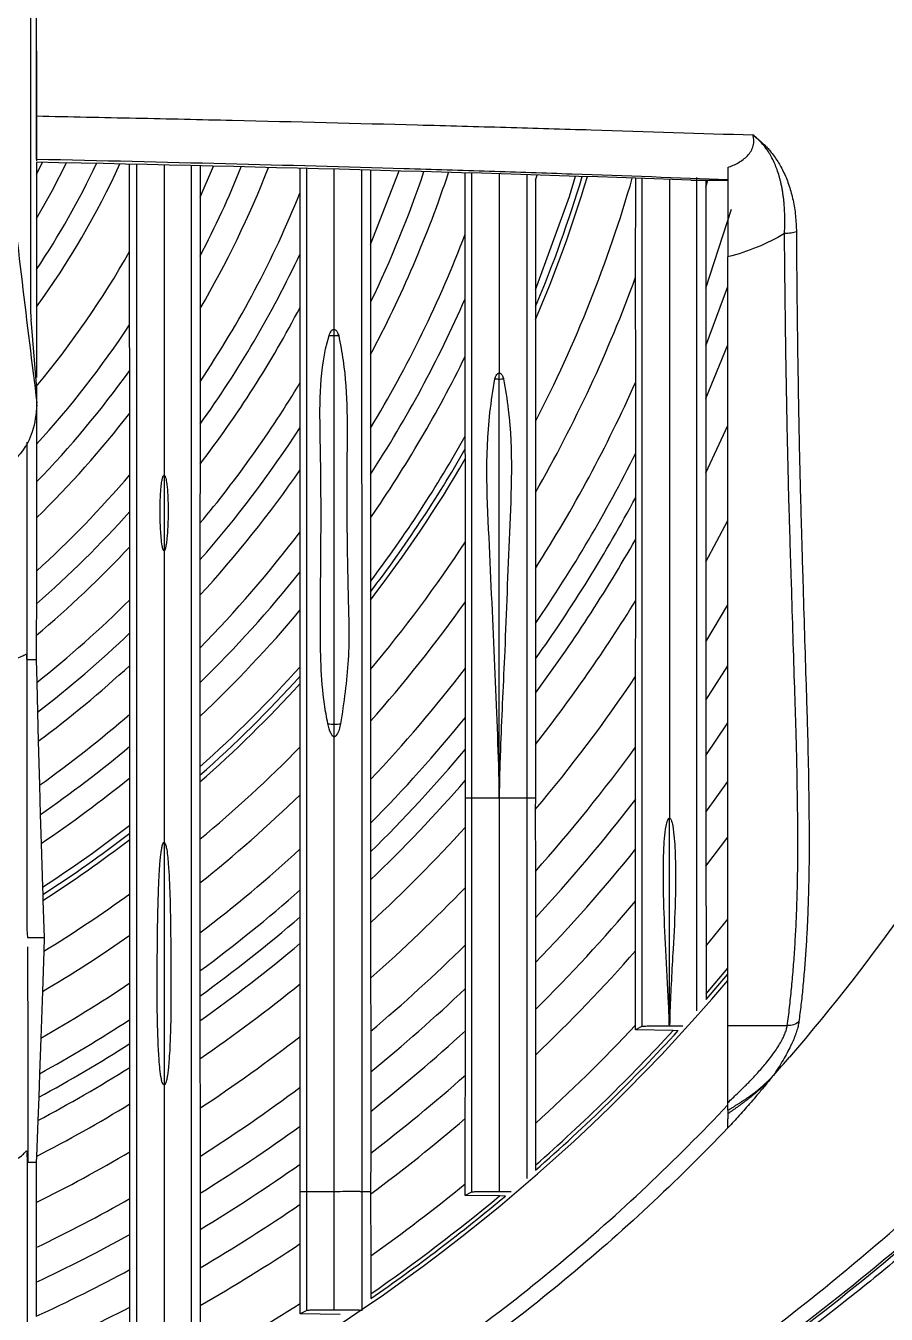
# Model space of a CAD drawing. Extents: x 9.3 to 87.2, y 0.6 to 68.8.
# Drawn here: x 82.111 to 83.728, y 23.827 to 26.251 of the extents above; entities that cross this region are included whole.
import ezdxf

# ---------------------------------------------------------------- set-up
doc = ezdxf.new("R2010")
doc.units = 0
doc.header["$MEASUREMENT"] = 0
doc.layers.add('OBJECT', color=7, linetype='CONTINUOUS')

msp = doc.modelspace()

# ---------------------------------------------------------------- linework, layer by layer
at = {"layer": 'OBJECT'}
for p, q in [((82.1196, 27.6026), (82.1196, 25.7295)), ((82.1309, 26.2035), (82.131, 26.0918)), ((82.131, 26.0918), (82.1311, 25.9966)), ((82.1311, 25.994), (82.1311, 25.9717)), ((82.1311, 25.9717), (82.1425, 25.9936)), ((82.306, 25.8259), (82.3059, 25.9899)), ((82.4387, 25.9869), (82.4387, 25.9284)), ((82.4387, 25.9284), (82.4639, 25.9865)), ((82.6264, 25.9358), (82.6264, 25.9825)), ((82.7591, 25.9787), (82.7591, 25.8389)), ((82.7591, 25.8389), (82.8125, 25.9775)), ((82.1311, 25.9717), (82.1312, 25.8884)), ((82.9368, 25.8586), (82.9368, 25.9737)), ((83.0693, 25.9605), (83.0692, 25.7538)), ((83.0693, 25.9605), (83.0722, 25.9699)), ((83.2573, 25.778), (83.2574, 25.9637)), ((83.3612, 25.9602), (83.4309, 25.9602)), ((83.3894, 25.9602), (83.3894, 25.9472)), ((83.3894, 25.9472), (83.393, 25.9602)), ((82.4387, 25.9284), (82.4387, 25.8174)), ((82.6264, 25.8218), (82.6264, 25.9358)), ((83.3894, 25.9472), (83.3895, 25.7572)), ((83.3895, 25.7572), (83.4373, 25.9058)), ((82.1312, 25.8884), (82.1312, 25.7923)), ((82.9369, 25.7369), (82.9368, 25.8586)), ((82.7591, 25.8389), (82.759, 25.7305)), ((82.3061, 25.6884), (82.306, 25.8259)), ((82.4387, 25.8174), (82.4386, 25.7186)), ((82.6265, 25.721), (82.6264, 25.8218)), ((83.4309, 24.3702), (83.4309, 25.816)), ((82.1312, 25.7923), (82.1313, 25.7218)), ((83.2574, 25.5807), (83.2573, 25.778)), ((83.3894, 25.6484), (83.4309, 25.7602)), ((82.937, 25.6288), (82.9369, 25.7369)), ((83.0692, 25.7538), (83.0692, 25.7223)), ((83.3895, 25.7572), (83.3894, 25.6484)), ((82.1313, 25.7218), (82.1312, 25.589)), ((82.4386, 25.7186), (82.4385, 25.5812)), ((82.6266, 25.5795), (82.6265, 25.721)), ((82.759, 25.7305), (82.7589, 25.632)), ((83.0692, 25.7223), (83.0692, 25.6983)), ((82.1311, 25.5756), (82.1207, 25.698)), ((82.3063, 25.6024), (82.3061, 25.6884)), ((83.0692, 25.6983), (83.069, 25.5062)), ((82.6909, 25.6679), (82.6909, 25.6796)), ((82.6909, 24.9371), (82.6909, 25.6679)), ((83.3893, 25.5497), (83.4309, 25.6507)), ((83.3894, 25.6484), (83.3893, 25.5497)), ((82.7589, 25.632), (82.7588, 25.4938)), ((82.9371, 25.4789), (82.937, 25.6288)), ((82.3064, 25.5222), (82.3063, 25.6024)), ((83.0009, 25.5862), (83.0009, 25.5974)), ((82.4385, 25.5812), (82.4384, 25.5012)), ((82.6267, 25.4951), (82.6266, 25.5795)), ((83.0009, 24.7984), (83.0009, 25.5862)), ((83.2575, 25.4466), (83.2574, 25.5807)), ((82.1318, 25.5375), (82.1319, 25.5416)), ((83.3893, 25.5497), (83.3893, 25.4099)), ((82.1312, 25.5395), (82.1312, 25.4638)), ((82.3064, 25.4063), (82.3064, 25.5222)), ((82.4384, 25.5012), (82.4384, 25.4261)), ((82.6268, 25.4153), (82.6267, 25.4951)), ((82.7588, 25.4938), (82.7588, 25.4068)), ((83.069, 25.5062), (83.0689, 25.373)), ((83.3893, 25.4099), (83.4309, 25.4988)), ((82.9371, 25.4546), (82.9371, 25.4789)), ((82.1312, 25.4638), (82.1311, 25.3927)), ((82.9372, 25.4358), (82.9371, 25.4546)), ((83.2575, 25.3636), (83.2575, 25.4466)), ((82.4384, 25.4261), (82.4383, 25.3149)), ((82.9372, 25.2801), (82.9372, 25.4358)), ((82.3065, 25.3369), (82.3064, 25.4063)), ((82.3709, 25.405), (82.3709, 25.2631)), ((82.6268, 25.299), (82.6268, 25.4153)), ((82.7588, 25.4068), (82.7588, 25.3249)), ((83.3893, 25.4099), (83.3893, 25.2426)), ((82.1311, 25.3927), (82.1311, 25.3248)), ((83.0689, 25.373), (83.0689, 25.2301)), ((83.2575, 25.2852), (83.2575, 25.3636)), ((82.1311, 25.3248), (82.1309, 25.2245)), ((82.3065, 25.2707), (82.3065, 25.3369)), ((82.7588, 25.3249), (82.7588, 25.2057)), ((82.4383, 25.3149), (82.4383, 25.246)), ((82.6268, 25.2238), (82.6268, 25.299)), ((83.3893, 25.2426), (83.4309, 25.3204)), ((82.9372, 25.167), (82.9372, 25.2801)), ((83.2574, 25.1699), (83.2575, 25.2852)), ((82.3065, 25.1711), (82.3065, 25.2707)), ((82.4383, 25.246), (82.4383, 25.1794)), ((83.0689, 25.2301), (83.0689, 25.1262)), ((83.3893, 25.2426), (83.3895, 25.0919)), ((82.1309, 25.2245), (82.1309, 25.1635)), ((82.6268, 25.1518), (82.6268, 25.2238)), ((82.7588, 25.2057), (82.7588, 25.1859)), ((82.4383, 25.1794), (82.4383, 25.0803)), ((82.7588, 25.1859), (82.7588, 25.1704)), ((82.1309, 25.1635), (82.1307, 25.1044)), ((82.3065, 25.1086), (82.3065, 25.1711)), ((82.7588, 25.1704), (82.7589, 25.0399)), ((82.9373, 25.0423), (82.9372, 25.167)), ((83.2573, 25.0268), (83.2574, 25.1699)), ((83.3895, 25.0919), (83.4309, 25.1617)), ((82.6268, 25.0452), (82.6268, 25.1518)), ((82.3065, 25.0477), (82.3065, 25.1086)), ((83.0689, 25.1262), (83.0689, 25.0597)), ((82.1307, 25.1044), (82.1306, 25.0586)), ((82.4383, 25.0803), (82.4383, 25.015)), ((83.3895, 25.0919), (83.3895, 24.9821)), ((82.1126, 25.0667), (82.1126, 24.5512)), ((82.113, 25.0586), (82.1306, 25.0586)), ((82.1306, 25.0586), (82.1316, 25.0155)), ((83.0689, 25.0597), (83.0689, 24.9955)), ((82.3065, 24.9562), (82.3065, 25.0477)), ((82.6268, 25.0273), (82.6268, 25.0452)), ((82.7589, 25.0399), (82.7589, 24.9426)), ((82.9373, 24.9497), (82.9373, 25.0423)), ((83.3895, 24.9821), (83.4309, 25.047)), ((82.1316, 25.0155), (82.133, 24.9598)), ((82.4383, 25.015), (82.4383, 24.9518)), ((82.6268, 25.0134), (82.6268, 25.0273)), ((82.6268, 24.8943), (82.6268, 25.0134)), ((83.2573, 24.8941), (83.2573, 25.0268)), ((83.0689, 24.9955), (83.0688, 24.899)), ((82.133, 24.9598), (82.1344, 24.9051)), ((83.3895, 24.9821), (83.3895, 24.8784)), ((82.3066, 24.8955), (82.3065, 24.9562)), ((82.4383, 24.9518), (82.4383, 24.8569)), ((82.6909, 24.9133), (82.6909, 24.9371)), ((82.7589, 24.9426), (82.759, 24.8331)), ((82.9373, 24.8898), (82.9373, 24.9497)), ((83.3895, 24.8784), (83.4309, 24.9394)), ((82.1344, 24.9051), (82.1367, 24.8223)), ((82.3066, 24.8364), (82.3066, 24.8955)), ((82.6267, 24.8044), (82.6268, 24.8943)), ((82.9374, 24.8317), (82.9373, 24.8898)), ((83.0688, 24.899), (83.0688, 24.7982)), ((83.2573, 24.7958), (83.2573, 24.8941)), ((83.3895, 24.8784), (83.3895, 24.7718)), ((82.4383, 24.8409), (82.4382, 24.8283)), ((82.4383, 24.8569), (82.4383, 24.8409)), ((82.1367, 24.8223), (82.1382, 24.7669)), ((82.3066, 24.7473), (82.3066, 24.8364)), ((82.4382, 24.8283), (82.4382, 24.7206)), ((82.759, 24.8331), (82.7591, 24.7506)), ((82.9374, 24.7982), (82.9374, 24.8317)), ((83.3895, 24.7718), (83.4309, 24.8292)), ((82.6267, 24.7025), (82.6267, 24.8044)), ((82.9489, 24.7982), (82.9374, 24.7982)), ((82.9374, 24.7435), (82.9374, 24.7982)), ((83.0009, 24.7982), (82.9489, 24.7982)), ((83.0009, 24.7984), (83.0009, 24.7983)), ((83.0529, 24.7982), (83.0009, 24.7982)), ((83.0688, 24.7982), (83.0529, 24.7982)), ((83.0688, 24.7982), (83.0687, 24.7763)), ((83.2573, 24.702), (83.2573, 24.7958)), ((82.1382, 24.7669), (82.1398, 24.7127)), ((83.0687, 24.7763), (83.0688, 24.6603)), ((83.3895, 24.7718), (83.3895, 24.6702)), ((82.3067, 24.7322), (82.3066, 24.7473)), ((82.7591, 24.7506), (82.7591, 24.6968)), ((82.9374, 24.6302), (82.9374, 24.7435)), ((83.3209, 24.3692), (83.3209, 24.7604)), ((82.3067, 24.7203), (82.3067, 24.7322)), ((82.3067, 24.6183), (82.3067, 24.7203)), ((82.4382, 24.7206), (82.4382, 24.6384)), ((83.3895, 24.6702), (83.4309, 24.7246)), ((82.1398, 24.7127), (82.1423, 24.6306)), ((82.3709, 24.7149), (82.3709, 24.2584)), ((82.6266, 24.6253), (82.6267, 24.7025)), ((82.7591, 24.6968), (82.7591, 24.6442)), ((83.2573, 24.6044), (83.2573, 24.702)), ((83.3895, 24.6702), (83.3896, 24.52)), ((82.7591, 24.6442), (82.7592, 24.5639)), ((83.0688, 24.6603), (83.0688, 24.5729)), ((82.1423, 24.6306), (82.1428, 24.6166)), ((82.4382, 24.6384), (82.4382, 24.5445)), ((82.6266, 24.5746), (82.6266, 24.6253)), ((82.9373, 24.522), (82.9374, 24.6302)), ((82.1428, 24.6166), (82.1431, 24.6057)), ((82.1431, 24.6057), (82.1454, 24.5359)), ((82.3066, 24.5401), (82.3067, 24.6183)), ((83.2573, 24.5107), (83.2573, 24.6044)), ((82.6266, 24.525), (82.6266, 24.5746)), ((83.0688, 24.5729), (83.0689, 24.4887)), ((82.1126, 24.5512), (82.1142, 24.5359)), ((82.7592, 24.5639), (82.7592, 24.4599)), ((83.3896, 24.52), (83.4309, 24.5704)), ((82.1142, 24.5359), (82.1454, 24.5359)), ((82.1454, 24.5359), (82.1446, 24.5099)), ((82.3066, 24.4503), (82.3066, 24.5401)), ((82.4382, 24.5445), (82.4382, 24.4729)), ((82.6266, 24.4489), (82.6266, 24.525)), ((82.1446, 24.5099), (82.1421, 24.4341)), ((82.9373, 24.4399), (82.9373, 24.522)), ((83.2572, 24.3707), (83.2573, 24.5107)), ((83.3896, 24.52), (83.3897, 24.4299)), ((83.0689, 24.4887), (83.0689, 24.4004)), ((83.3897, 24.4299), (83.4309, 24.4782)), ((82.3066, 24.3816), (82.3066, 24.4503)), ((82.4382, 24.4729), (82.4383, 24.4257)), ((82.7592, 24.4599), (82.7593, 24.3597)), ((83.3897, 24.419), (83.4309, 24.467)), ((82.1421, 24.4341), (82.1392, 24.3468)), ((82.6266, 24.35), (82.6266, 24.4489)), ((82.9372, 24.3605), (82.9373, 24.4399)), ((83.3897, 24.4299), (83.3897, 24.419)), ((82.4383, 24.4257), (82.4383, 24.3793)), ((82.3066, 24.3363), (82.3066, 24.3816)), ((82.4383, 24.3793), (82.4383, 24.308)), ((83.0689, 24.4004), (83.069, 24.3149)), ((82.7593, 24.3597), (82.7593, 24.2833)), ((82.9372, 24.2768), (82.9372, 24.3605)), ((83.2572, 24.3622), (83.2572, 24.3707)), ((83.2691, 24.3683), (83.2572, 24.3622)), ((83.3278, 24.3608), (83.2572, 24.3622)), ((83.3209, 24.3692), (83.3207, 24.3692)), ((83.3212, 24.3692), (83.3209, 24.3692)), ((83.3375, 24.3606), (83.3278, 24.3608)), ((83.4309, 24.3702), (83.5424, 24.3702)), ((83.4309, 24.2257), (83.4309, 24.3702)), ((82.1392, 24.3468), (82.1368, 24.2797)), ((82.3066, 24.2916), (82.3066, 24.3363)), ((82.6266, 24.2543), (82.6266, 24.35)), ((82.4383, 24.308), (82.4384, 24.2148)), ((83.069, 24.3149), (83.0691, 24.1861)), ((82.3065, 24.2228), (82.3066, 24.2916)), ((82.7593, 24.2833), (82.7593, 24.2089)), ((82.1368, 24.2797), (82.1352, 24.2354)), ((82.9371, 24.1955), (82.9372, 24.2768)), ((83.5163, 24.2765), (83.5148, 24.2748)), ((82.1352, 24.2354), (82.1335, 24.1917)), ((82.6266, 24.1812), (82.6266, 24.2543)), ((82.3065, 24.1327), (82.3065, 24.2228)), ((82.4384, 24.2148), (82.4384, 24.1243)), ((82.7593, 24.2089), (82.7593, 24.1303)), ((82.1335, 24.1917), (82.1308, 24.1242)), ((82.9371, 24.0726), (82.9371, 24.1955)), ((83.0691, 24.1861), (83.0691, 24.1078)), ((82.6266, 24.1098), (82.6266, 24.1812)), ((82.1149, 24.1131), (82.1303, 24.1131)), ((82.1308, 24.1242), (82.1303, 24.1131)), ((82.1303, 24.1131), (82.1304, 24.0373)), ((82.3065, 24.0449), (82.3065, 24.1327)), ((82.4384, 24.1243), (82.4384, 24.0548)), ((82.7593, 24.1303), (82.7592, 24.0584)), ((82.6267, 24.0584), (82.6266, 24.1098)), ((83.0691, 24.1078), (83.0691, 24.0982)), ((82.9371, 24.0509), (82.9371, 24.0726)), ((82.3064, 23.9774), (82.3065, 24.0449)), ((82.4384, 24.0548), (82.4385, 23.9868)), ((82.6267, 24.0584), (82.6391, 24.0584)), ((82.6267, 24.0342), (82.6267, 24.0584)), ((82.691, 24.0584), (82.6909, 24.0584)), ((82.743, 24.0584), (82.7592, 24.0584)), ((82.7592, 24.0584), (82.7592, 24.0536)), ((82.7592, 24.0536), (82.7593, 23.9371)), ((82.9489, 24.0569), (82.9371, 24.0509)), ((83.0014, 24.0498), (82.9371, 24.0509)), ((83.0125, 24.0496), (83.0014, 24.0498)), ((82.1304, 24.0373), (82.1304, 23.9526)), ((82.6266, 23.9602), (82.6267, 24.0342)), ((82.3064, 23.9113), (82.3064, 23.9774)), ((82.4385, 23.9868), (82.4385, 23.9145)), ((82.1304, 23.9526), (82.1304, 23.8874)), ((82.6266, 23.8475), (82.6266, 23.9602)), ((82.7593, 23.9371), (82.7594, 23.8657)), ((82.3064, 23.841), (82.3064, 23.9113)), ((82.4385, 23.9145), (82.4386, 23.8437)), ((82.1304, 23.8874), (82.1305, 23.8234)), ((82.6266, 23.8279), (82.6266, 23.8475)), ((82.7594, 23.8657), (82.7594, 23.8569)), ((82.3063, 23.7719), (82.3064, 23.841)), ((82.4386, 23.8437), (82.4386, 23.7355)), ((82.702, 23.8268), (82.6266, 23.8279)), ((82.6906, 23.8352), (82.6909, 23.8352)), ((82.6906, 23.8352), (82.6906, 23.8352))]:
    msp.add_line(p, q, dxfattribs=at)
at = {"layer": 'OBJECT', "flags": 128}
for points in [[(82.1312, 25.8884), (82.1604, 25.9399), (82.1875, 25.9925), (82.1877, 25.9928)], [(83.0692, 25.7538), (83.1327, 25.9295), (83.1445, 25.9676)], [(82.1128, 25.4674), (82.1128, 25.4111), (82.1129, 25.2302), (82.113, 25.0586), (82.113, 25.0586), (82.113, 25.0586)], [(82.1143, 24.5183), (82.1145, 24.3145), (82.1147, 24.2114), (82.1149, 24.1131), (82.1149, 24.1131), (82.1149, 24.1131)], [(82.6391, 23.8343), (82.6391, 23.8343), (82.6266, 23.8279)]]:
    msp.add_lwpolyline(points, dxfattribs=at)
at = {"layer": 'OBJECT'}
for centre, radius, start, end in [((80.8209, 26.6652), 1.5744, 326.3313, 334.6691), ((80.8209, 26.6652), 1.6146, 324.248, 335.3047), ((80.8209, 26.6652), 1.8743, 329.6671, 338.6894), ((80.8209, 26.6652), 1.8264, 332.3449, 338.1451), ((80.8209, 26.6652), 2.1962, 331.9384, 341.6802), ((80.8209, 26.6652), 2.1518, 334.2537, 341.3254), ((80.8209, 26.6652), 2.5293, 332.7276, 343.9058), ((80.8209, 26.6652), 2.438, 337.2486, 343.3628), ((80.8209, 26.6652), 2.4474, 336.7288, 343.4208), ((80.8209, 26.6652), 1.9472, 326.1723, 338.0034), ((80.8209, 26.6652), 2.2645, 328.8498, 339.1333), ((80.8209, 26.6652), 1.7059, 320.1856, 330.5266), ((80.8209, 26.6652), 1.9928, 324.261, 334.961), ((80.8209, 26.6652), 2.5929, 330.1103, 339.9911), ((80.8209, 26.6652), 2.3106, 327.003, 336.3137), ((82.5066, 25.7281), 0.387, 179.7881, 184.4508), ((80.8209, 26.6652), 2.0376, 322.5449, 332.3937), ((80.8209, 26.6652), 1.7777, 317.4815, 326.6677), ((82.6909, 25.7895), 0.1216, 265.4427, 270.0136), ((82.6909, 25.79), 0.1221, 269.9919, 273.8378), ((80.8209, 26.6652), 2.3562, 325.3325, 333.9067), ((80.8209, 26.6652), 1.8264, 315.8368, 324.4156), ((80.8209, 26.6652), 2.107, 320.1425, 328.984), ((83.0009, 25.6987), 0.1125, 265.8095, 270.009), ((83.0009, 25.6987), 0.1125, 269.9909, 274.1904), ((80.8209, 26.6652), 2.667, 327.4473, 336.0061), ((80.8209, 26.6652), 1.8743, 314.3474, 322.4237), ((80.8209, 26.6652), 2.1518, 318.7342, 327.0585), ((80.8209, 26.6652), 2.4261, 323.0155, 330.7261), ((80.8209, 26.6652), 2.438, 322.6438, 330.2287), ((80.8209, 26.6652), 2.7243, 325.6039, 333.4293), ((80.8209, 26.6652), 2.4474, 322.3568, 329.847), ((80.8209, 26.6652), 1.9472, 312.2819, 319.7212), ((80.8209, 26.6652), 2.1962, 317.4289, 325.3119), ((80.8209, 26.6652), 2.7624, 324.4657, 331.8904), ((80.8209, 26.6652), 1.9928, 311.0982, 318.1996), ((80.8209, 26.6652), 2.2645, 315.5817, 322.8929), ((80.8209, 26.6652), 2.5293, 320.0158, 326.796), ((80.8209, 26.6652), 2.8002, 323.3969, 330.4752), ((80.8209, 26.6652), 2.0376, 310.0045, 316.8109), ((80.8209, 26.6652), 2.3106, 314.4251, 321.4054), ((80.8209, 26.6652), 2.107, 308.4693, 314.8359), ((80.8209, 26.6652), 2.5929, 318.3683, 324.7054), ((80.8209, 26.6652), 2.8588, 321.8442, 328.4632), ((80.8209, 26.6652), 2.3562, 313.3483, 320.0368), ((80.8209, 26.6652), 2.1518, 307.5748, 313.663), ((80.8209, 26.6652), 2.1962, 306.7337, 312.5665), ((80.8209, 26.6652), 2.4261, 311.8102, 318.1068), ((80.8209, 26.6652), 2.667, 316.6109, 322.5172), ((80.8209, 26.6652), 2.4474, 311.3639, 317.5518), ((80.8209, 26.6652), 2.438, 311.5588, 317.7938), ((80.8209, 26.6652), 2.9361, 319.9598, 326.0804), ((80.8209, 26.6652), 2.2645, 305.5255, 311.0012), ((82.6908, 25.0191), 0.082, 261.4166, 270.0339), ((82.6909, 25.0192), 0.0821, 269.9707, 278.262), ((80.8209, 26.6652), 2.7243, 315.3516, 320.9727), ((80.8209, 26.6652), 2.3106, 304.7593, 310.0138), ((80.8209, 26.6652), 2.5293, 309.7497, 315.5602), ((80.8209, 26.6652), 2.7624, 314.5581, 320.0088), ((80.8209, 26.6652), 3.0121, 318.2699, 323.9862), ((80.8209, 26.6652), 2.3562, 304.0399, 309.0902), ((80.8209, 26.6652), 2.8002, 313.8029, 319.0975), ((80.8209, 26.6652), 2.5929, 308.5894, 314.142), ((80.8209, 26.6652), 3.071, 317.054, 322.5029), ((80.8209, 26.6652), 2.4261, 303.0034, 307.7644), ((80.8209, 26.6652), 2.8588, 312.6893, 317.762), ((80.8209, 26.6652), 2.438, 302.8331, 307.5468), ((80.8209, 26.6652), 2.4474, 302.7009, 307.378), ((80.8209, 26.6652), 2.667, 307.3312, 312.6161), ((80.8209, 26.6652), 3.129, 315.9255, 321.139), ((80.8209, 26.6652), 2.7243, 306.4176, 311.5153), ((80.8209, 26.6652), 2.9361, 311.3136, 316.1244), ((80.8209, 26.6652), 2.5293, 301.5562, 305.9745), ((80.8209, 26.6652), 3.1911, 314.7878, 319.775), ((80.8209, 26.6652), 2.7624, 305.8372, 310.8191), ((80.8209, 26.6652), 2.5929, 300.6336, 304.9596), ((80.8209, 26.6652), 2.8002, 305.2814, 310.1544), ((80.8209, 26.6652), 3.0121, 310.0561, 314.6395), ((80.8209, 26.6652), 3.2524, 313.7271, 318.5131), ((80.8209, 26.6652), 3.42, 270.3351, 319.7434), ((80.8209, 26.6652), 2.667, 299.6231, 303.854), ((80.8209, 26.6652), 2.8588, 304.4562, 309.1712), ((80.8209, 26.6652), 3.071, 309.1393, 313.5636), ((80.8209, 26.6652), 2.7243, 298.8827, 303.0484), ((80.8209, 26.6652), 3.129, 308.2797, 312.5599), ((80.8209, 26.6652), 3.3466, 312.204, 316.7173), ((80.8209, 26.6652), 3.4051, 311.3185, 317.411), ((80.8209, 26.6652), 3.4123, 311.2121, 317.5179), ((80.8209, 26.6652), 2.7624, 298.4092, 302.5354), ((80.8209, 26.6652), 2.9361, 303.428, 307.9515), ((80.8209, 26.6652), 2.8002, 297.9533, 302.0433), ((80.8209, 26.6652), 3.1911, 307.4051, 311.5437), ((80.8209, 26.6652), 3.0121, 302.4802, 306.8326), ((80.8209, 26.6652), 2.8588, 297.2717, 301.3112), ((80.8209, 26.6652), 3.2524, 306.5828, 310.5928), ((80.8209, 26.6652), 3.071, 301.7845, 306.0147), ((80.8209, 26.6652), 2.9361, 296.4866, 300.3965), ((80.8209, 26.6652), 3.129, 301.1292, 305.2468), ((80.8209, 26.6652), 3.3466, 305.3959, 309.2228), ((80.8209, 26.6652), 3.0121, 295.7693, 299.5513), ((80.8209, 26.6652), 3.4051, 304.701, 309.8193), ((80.8209, 26.6652), 3.4123, 304.6173, 309.9594), ((80.8209, 26.6652), 3.1911, 300.4595, 304.4639), ((80.8209, 26.6652), 3.071, 295.241, 298.9297), ((80.8209, 26.6652), 3.2524, 299.8274, 303.7254), ((80.8209, 26.6652), 3.129, 294.7419, 298.3433), ((80.8209, 26.6652), 3.3466, 298.9073, 302.6536), ((80.8209, 26.6652), 3.1911, 294.2304, 297.7431)]:
    msp.add_arc(centre, radius, start, end, dxfattribs=at)
for centre, major_axis, ratio, start_param, end_param in [((82.8005, 33.2711), (0, 10.0108), 0.105104, 2.383006, 2.452962), ((79.0689, 25.8138), (6, 0), 0.034921, 0.773618, 1.035224), ((82.1308, 25.541), (-0.0001, 0.0366), 0.028557, 4.726994, 5.947067)]:
    msp.add_ellipse(centre, major_axis=major_axis, ratio=ratio, start_param=start_param, end_param=end_param, dxfattribs=at)
for points in [[(82.1309, 26.0809), (82.1309, 26.1847), (82.1309, 26.2895), (82.1309, 26.3954)], [(83.5372, 25.8598), (83.5042, 25.8398), (83.4685, 25.8258), (83.4309, 25.816)], [(83.9715, 24.9202), (83.8503, 24.7014), (83.7075, 24.4974), (83.5464, 24.3109)], [(83.5163, 24.2765), (83.5264, 24.2879), (83.5364, 24.2994), (83.5464, 24.3109)], [(83.4309, 24.211), (83.4309, 24.2088), (83.4309, 24.2068), (83.4309, 24.2047)], [(83.4309, 24.1874), (83.4309, 24.1896), (83.4309, 24.192), (83.4309, 24.1946)]]:
    msp.add_open_spline(points, degree=3, dxfattribs=at)
for points, knots in [([(82.1309, 26.0809), (82.1939, 26.0796), (82.2562, 26.0783), (82.3789, 26.0757), (82.4394, 26.0743), (82.6184, 26.0702), (82.7344, 26.0672), (82.9034, 26.0627), (82.9589, 26.0612), (83.0679, 26.0581), (83.1215, 26.0565), (83.2791, 26.0517), (83.3803, 26.0484), (83.4778, 26.0452)], [0, 0, 0, 0, 0.125, 0.125, 0.25, 0.25, 0.5, 0.5, 0.625, 0.625, 0.75, 0.75, 1, 1, 1, 1]), ([(82.1309, 25.9992), (82.1309, 25.9996), (82.1309, 26.0017), (82.1309, 26.0072), (82.1309, 26.0095), (82.1309, 26.0149), (82.1309, 26.018), (82.1309, 26.025), (82.1309, 26.0288), (82.1309, 26.0374), (82.1309, 26.0422), (82.1309, 26.0572), (82.1309, 26.0686), (82.1309, 26.0809)], [0, 0, 0, 0, 0.25, 0.25, 0.375, 0.375, 0.5, 0.5, 0.625, 0.625, 0.75, 0.75, 1, 1, 1, 1]), ([(83.4309, 25.9841), (83.4375, 25.9865), (83.444, 25.9894), (83.4565, 25.9966), (83.4625, 26.0009), (83.4727, 26.0116), (83.4766, 26.0181), (83.4801, 26.032), (83.4796, 26.0389), (83.4778, 26.0452)], [0, 0, 0, 0, 0.25, 0.25, 0.5, 0.5, 0.75, 0.75, 1, 1, 1, 1]), ([(83.4778, 26.0452), (83.4803, 26.0432), (83.4852, 26.0394), (83.4921, 26.0334), (83.4986, 26.0274), (83.5047, 26.0212), (83.5136, 26.0111), (83.5246, 25.9961), (83.5366, 25.9741), (83.5464, 25.9496), (83.5524, 25.9271), (83.556, 25.908), (83.5579, 25.8933), (83.5591, 25.8783), (83.5594, 25.8681), (83.5595, 25.863)], [0, 0, 0, 0, 0.0534035, 0.1046877, 0.1539175, 0.2011654, 0.2465125, 0.3711705, 0.4935491, 0.6196355, 0.7455236, 0.809753, 0.8733656, 0.9366935, 1, 1, 1, 1]), ([(83.5372, 25.8598), (83.5374, 25.8634), (83.5377, 25.8706), (83.5378, 25.881), (83.5378, 25.891), (83.5375, 25.9004), (83.5369, 25.9095), (83.5363, 25.9181), (83.5354, 25.9263), (83.5344, 25.9341), (83.5332, 25.9415), (83.5319, 25.9485), (83.5305, 25.9552), (83.5289, 25.9615), (83.5266, 25.9699), (83.5235, 25.9798), (83.5189, 25.9913), (83.5139, 26.0019), (83.5079, 26.0123), (83.5014, 26.0217), (83.4942, 26.0304), (83.4864, 26.0382), (83.4807, 26.0428), (83.4778, 26.0452)], [0, 0, 0, 0, 0.046804, 0.091943, 0.135473, 0.177451, 0.217931, 0.256968, 0.294618, 0.330933, 0.365968, 0.399776, 0.43241, 0.463922, 0.494366, 0.560078, 0.618916, 0.684165, 0.744862, 0.811311, 0.872335, 0.934064, 1, 1, 1, 1]), ([(83.4309, 25.9606), (83.3367, 25.9644), (83.239, 25.968), (83.0869, 25.9732), (83.0352, 25.975), (82.9301, 25.9783), (82.8765, 25.98), (82.6046, 25.9881), (82.3743, 25.9939), (82.1309, 25.9992)], [0, 0, 0, 0, 0.25, 0.25, 0.375, 0.375, 0.5, 0.5, 1, 1, 1, 1]), ([(82.3191, 25.9896), (82.3191, 25.9142), (82.3191, 25.7462), (82.3191, 25.5065), (82.3191, 25.2665), (82.3191, 25.0481), (82.3191, 24.8519), (82.3191, 24.6603), (82.3191, 24.4638), (82.3191, 24.2576), (82.3191, 24.0488), (82.3191, 23.8373), (82.3191, 23.7012), (82.3191, 23.632)], [0, 0, 0, 0, 0.07671, 0.17069, 0.2599, 0.344156, 0.423483, 0.498142, 0.588778, 0.681635, 0.782036, 0.889234, 1, 1, 1, 1]), ([(82.3709, 25.9884), (82.3709, 25.9642), (82.3709, 25.8475), (82.3709, 25.6506), (82.3709, 25.4857), (82.3709, 25.405)], [0, 0, 0, 0, 0.118166, 0.568534, 1, 1, 1, 1]), ([(82.4226, 23.6485), (82.4226, 23.7165), (82.4226, 23.8552), (82.4226, 24.0735), (82.4226, 24.2944), (82.4226, 24.514), (82.4226, 24.7422), (82.4226, 24.9716), (82.4226, 25.2129), (82.4226, 25.4597), (82.4226, 25.7157), (82.4226, 25.8993), (82.4226, 25.9872)], [0, 0, 0, 0, 0.109728, 0.223969, 0.330106, 0.428501, 0.526094, 0.629905, 0.717645, 0.810869, 0.909484, 1, 1, 1, 1]), ([(82.6391, 24.0584), (82.6391, 24.1479), (82.6391, 24.3237), (82.6391, 24.6046), (82.639, 24.8839), (82.639, 25.1572), (82.639, 25.428), (82.639, 25.6986), (82.639, 25.8885), (82.639, 25.9821)], [0, 0, 0, 0, 0.168819, 0.331849, 0.48357, 0.620747, 0.749617, 0.876634, 1, 1, 1, 1]), ([(82.6909, 25.6796), (82.6909, 25.7633), (82.6909, 25.8615), (82.6909, 25.9654), (82.6909, 25.9807)], [0, 0, 0, 0, 0.853276, 1, 1, 1, 1]), ([(82.743, 24.0584), (82.743, 24.1479), (82.743, 24.3237), (82.743, 24.6046), (82.743, 24.8839), (82.743, 25.1572), (82.7429, 25.428), (82.7429, 25.6976), (82.7429, 25.8866), (82.7429, 25.9792)], [0, 0, 0, 0, 0.169039, 0.332282, 0.484199, 0.621556, 0.750593, 0.877775, 1, 1, 1, 1]), ([(83.4309, 25.9841), (83.4309, 25.9749), (83.4309, 25.9646), (83.4309, 25.947), (83.4309, 25.9408), (83.4309, 25.9278), (83.4309, 25.9211), (83.4309, 25.8999), (83.4309, 25.8847), (83.4309, 25.8516), (83.4309, 25.8342), (83.4309, 25.816)], [0, 0, 0, 0, 0.25, 0.25, 0.375, 0.375, 0.5, 0.5, 0.75, 0.75, 1, 1, 1, 1]), ([(82.9489, 25.9734), (82.9489, 25.9035), (82.9489, 25.7409), (82.9489, 25.5018), (82.9489, 25.2516), (82.9489, 25.0153), (82.9489, 24.8702), (82.9489, 24.7982)], [0, 0, 0, 0, 0.160838, 0.374199, 0.588305, 0.795703, 1, 1, 1, 1]), ([(83.0009, 25.9719), (83.0009, 25.9182), (83.0009, 25.7895), (83.0009, 25.6682), (83.0009, 25.5974)], [0, 0, 0, 0, 0.417268, 1, 1, 1, 1]), ([(83.0529, 25.9704), (83.0529, 25.9015), (83.0529, 25.7399), (83.0529, 25.5018), (83.0529, 25.2516), (83.0529, 25.0153), (83.0529, 24.8702), (83.0529, 24.7982)], [0, 0, 0, 0, 0.158929, 0.372775, 0.587368, 0.795239, 1, 1, 1, 1]), ([(83.2691, 25.9633), (83.2691, 25.8998), (83.2691, 25.7448), (83.2691, 25.5182), (83.2691, 25.2816), (83.2691, 25.0581), (83.2691, 24.8556), (83.2691, 24.6739), (83.2691, 24.513), (83.2691, 24.4155), (83.2691, 24.3683)], [0, 0, 0, 0, 0.103087, 0.252059, 0.393075, 0.524282, 0.66416, 0.786844, 0.896704, 1, 1, 1, 1]), ([(83.3209, 25.9615), (83.3209, 25.8761), (83.3209, 25.6934), (83.3209, 25.4347), (83.3209, 25.1811), (83.3209, 24.9556), (83.3209, 24.8229), (83.3209, 24.7604)], [0, 0, 0, 0, 0.193315, 0.413294, 0.628632, 0.825208, 1, 1, 1, 1]), ([(83.3726, 24.398), (83.3726, 24.4364), (83.3726, 24.526), (83.3726, 24.6804), (83.3726, 24.8665), (83.3726, 25.0882), (83.3726, 25.3279), (83.3726, 25.5746), (83.3726, 25.7815), (83.3726, 25.9172), (83.3726, 25.9655)], [0, 0, 0, 0, 0.08542, 0.199879, 0.328145, 0.474634, 0.637671, 0.77557, 0.920172, 1, 1, 1, 1]), ([(83.5595, 25.863), (83.5567, 25.862), (83.5533, 25.8612), (83.5455, 25.8601), (83.5413, 25.8598), (83.5372, 25.8598)], [0, 0, 0, 0, 0.5, 0.5, 1, 1, 1, 1]), ([(83.5424, 24.3702), (83.5432, 24.3758), (83.5446, 24.3869), (83.5467, 24.4041), (83.5486, 24.4215), (83.5504, 24.4392), (83.5521, 24.4572), (83.5536, 24.4756), (83.5551, 24.4942), (83.5564, 24.5131), (83.5575, 24.5323), (83.5586, 24.5518), (83.5595, 24.5715), (83.5603, 24.5915), (83.5609, 24.6118), (83.5615, 24.6324), (83.5623, 24.674), (83.5624, 24.7438), (83.5613, 24.8227), (83.56, 24.8856), (83.5587, 24.9379), (83.5562, 25.0088), (83.5533, 25.1008), (83.5508, 25.1839), (83.5487, 25.2519), (83.5472, 25.3012), (83.5456, 25.3536), (83.5443, 25.4064), (83.543, 25.4622), (83.5419, 25.5159), (83.5409, 25.5706), (83.5399, 25.6264), (83.5391, 25.6833), (83.5384, 25.7411), (83.5377, 25.8), (83.5374, 25.8398), (83.5372, 25.8598)], [0, 0, 0, 0, 0.016785, 0.03354, 0.050266, 0.066963, 0.083631, 0.100271, 0.116883, 0.133466, 0.150022, 0.16655, 0.183051, 0.199525, 0.215973, 0.232393, 0.248788, 0.3144, 0.391844, 0.419474, 0.445633, 0.499183, 0.561506, 0.623727, 0.654865, 0.686003, 0.712726, 0.748473, 0.778937, 0.809679, 0.8407, 0.872001, 0.903582, 0.935441, 0.967581, 1, 1, 1, 1]), ([(83.5595, 25.863), (83.5595, 25.8527), (83.5597, 25.8324), (83.5599, 25.8021), (83.5602, 25.7722), (83.5605, 25.7426), (83.5608, 25.7134), (83.5612, 25.6845), (83.5615, 25.6559), (83.5619, 25.6277), (83.5624, 25.5998), (83.5628, 25.5723), (83.5633, 25.5451), (83.5637, 25.5183), (83.5642, 25.4918), (83.5648, 25.4657), (83.5653, 25.4398), (83.5661, 25.4048), (83.5672, 25.361), (83.5687, 25.3061), (83.5702, 25.2547), (83.5723, 25.187), (83.5746, 25.1065), (83.5771, 25.0262), (83.5792, 24.9636), (83.581, 24.9018), (83.5825, 24.8268), (83.5834, 24.7548), (83.5835, 24.6996), (83.5831, 24.6594), (83.5823, 24.6205), (83.581, 24.5825), (83.5793, 24.5456), (83.5772, 24.5097), (83.5746, 24.4749), (83.5716, 24.4413), (83.5682, 24.4087), (83.5655, 24.3879), (83.5642, 24.3775)], [0, 0, 0, 0, 0.016581, 0.033042, 0.049381, 0.065601, 0.081702, 0.097684, 0.113549, 0.129297, 0.144927, 0.160442, 0.175841, 0.191124, 0.206293, 0.221347, 0.236287, 0.251113, 0.282571, 0.313483, 0.349046, 0.375704, 0.437887, 0.500148, 0.531365, 0.562666, 0.625533, 0.688314, 0.720165, 0.750775, 0.781856, 0.812934, 0.844021, 0.875127, 0.906266, 0.937449, 0.968689, 1, 1, 1, 1]), ([(82.6786, 24.9381), (82.6764, 24.9502), (82.6655, 25.0108), (82.6637, 25.1592), (82.6673, 25.3278), (82.6641, 25.4812), (82.6632, 25.5739), (82.6716, 25.6368), (82.6809, 25.6674), (82.6812, 25.6683)], [0, 0, 0, 0, 0.052127, 0.260581, 0.628663, 0.75159, 0.874449, 0.996169, 1, 1, 1, 1]), ([(82.6812, 25.6683), (82.6823, 25.6715), (82.6837, 25.6753), (82.687, 25.6786), (82.6885, 25.6794), (82.6899, 25.6797), (82.6906, 25.6796), (82.6909, 25.6796)], [0, 0, 0, 0, 0.648461, 0.759868, 0.872208, 0.946552, 1, 1, 1, 1]), ([(82.6909, 25.6796), (82.6914, 25.6794), (82.6928, 25.6789), (82.6954, 25.6765), (82.6975, 25.6727), (82.6986, 25.6695), (82.6991, 25.6682)], [0, 0, 0, 0, 0.11024, 0.273224, 0.706612, 1, 1, 1, 1]), ([(82.6991, 25.6682), (82.7021, 25.6524), (82.717, 25.574), (82.7132, 25.4071), (82.7151, 25.221), (82.7207, 25.0582), (82.7087, 24.978), (82.7027, 24.938)], [0, 0, 0, 0, 0.063157, 0.314176, 0.655993, 0.828429, 1, 1, 1, 1]), ([(82.9927, 25.5865), (82.9931, 25.5879), (82.9941, 25.5906), (82.9957, 25.5938), (82.9976, 25.596), (82.999, 25.597), (83.0002, 25.5974), (83.0007, 25.5974), (83.0009, 25.5974)], [0, 0, 0, 0, 0.310393, 0.628912, 0.761248, 0.894715, 0.97034, 1, 1, 1, 1]), ([(83.0009, 25.5974), (83.0013, 25.5974), (83.0022, 25.5973), (83.0037, 25.5965), (83.0063, 25.5938), (83.0079, 25.5902), (83.0089, 25.5872), (83.0091, 25.5865)], [0, 0, 0, 0, 0.0737799, 0.1689513, 0.3352574, 0.8334985, 1, 1, 1, 1]), ([(83.0009, 24.7984), (83.0009, 24.7984), (83.0009, 24.7985), (83.0009, 24.7988), (83.0009, 24.7993), (83.0009, 24.8008), (83.0003, 24.8758), (82.9928, 25.0294), (82.9833, 25.2705), (82.9726, 25.461), (82.9893, 25.5655), (82.9927, 25.5865)], [0, 0, 0, 0, 0.000149, 0.000446, 0.00104, 0.002229, 0.006986, 0.312547, 0.618174, 0.923157, 1, 1, 1, 1]), ([(83.0091, 25.5865), (83.0123, 25.5672), (83.0283, 25.4713), (83.0193, 25.2963), (83.0123, 25.0863), (83.0047, 24.9382), (83.0019, 24.8553), (83.0012, 24.8251), (83.001, 24.811), (83.0009, 24.8039), (83.0009, 24.8006), (83.0009, 24.7992), (83.0009, 24.7988), (83.0009, 24.7985), (83.0009, 24.7984), (83.0009, 24.7983)], [0, 0, 0, 0, 0.070565, 0.350846, 0.630744, 0.861215, 0.935041, 0.968568, 0.985332, 0.993714, 0.997905, 0.998952, 0.999476, 0.999738, 1, 1, 1, 1]), ([(82.1318, 25.5375), (82.1301, 25.5204), (82.1268, 25.4888), (82.1063, 25.4499), (82.0792, 25.4234), (82.0521, 25.4114), (82.035, 25.4104), (82.0295, 25.4101)], [0, 0, 0, 0, 0.284536, 0.523872, 0.715593, 0.908515, 1, 1, 1, 1]), ([(82.3709, 25.2631), (82.3708, 25.2631), (82.3706, 25.2631), (82.3703, 25.2633), (82.3698, 25.2638), (82.3684, 25.2669), (82.3659, 25.2801), (82.364, 25.304), (82.3632, 25.333), (82.3635, 25.3568), (82.3643, 25.3728), (82.3652, 25.3835), (82.366, 25.3908), (82.3669, 25.3956), (82.3676, 25.3989), (82.3682, 25.401), (82.3687, 25.4025), (82.3692, 25.4036), (82.3697, 25.4043), (82.3702, 25.4047), (82.3705, 25.405), (82.3708, 25.405), (82.3709, 25.405)], [0, 0, 0, 0, 0.001328, 0.003073, 0.006295, 0.017478, 0.071213, 0.284801, 0.51844, 0.675322, 0.780747, 0.851666, 0.899436, 0.931673, 0.953487, 0.968304, 0.978429, 0.98541, 0.992312, 0.995259, 0.998238, 1, 1, 1, 1]), ([(82.3709, 25.405), (82.371, 25.405), (82.3712, 25.405), (82.3716, 25.4047), (82.3724, 25.404), (82.3742, 25.3999), (82.3772, 25.3826), (82.3785, 25.356), (82.3785, 25.3261), (82.3776, 25.3052), (82.3767, 25.2912), (82.3758, 25.2818), (82.3749, 25.2755), (82.3742, 25.2713), (82.3736, 25.2684), (82.3731, 25.2665), (82.3726, 25.2653), (82.3723, 25.2644), (82.3719, 25.2638), (82.3716, 25.2634), (82.3713, 25.2632), (82.3711, 25.2631), (82.3709, 25.2631), (82.3709, 25.2631)], [0, 0, 0, 0, 0.00179, 0.004142, 0.008453, 0.02314, 0.09304, 0.370848, 0.576813, 0.71516, 0.808073, 0.870488, 0.912446, 0.940688, 0.959738, 0.972628, 0.981392, 0.987396, 0.991559, 0.995982, 0.997755, 0.999226, 1, 1, 1, 1]), ([(82.3709, 25.2631), (82.3709, 25.152), (82.3709, 24.9608), (82.3709, 24.7876), (82.3709, 24.7149)], [0, 0, 0, 0, 0.580628, 1, 1, 1, 1]), ([(82.0897, 25.0609), (82.0902, 25.061), (82.0959, 25.0618), (82.1036, 25.0646), (82.1099, 25.068), (82.1119, 25.0694), (82.1125, 25.0685), (82.1125, 25.0673), (82.1126, 25.0667)], [0, 0, 0, 0, 0.032063, 0.383043, 0.7203, 0.875061, 0.937507, 1, 1, 1, 1]), ([(82.113, 25.0586), (82.113, 25.0587), (82.1129, 25.0593), (82.1128, 25.0624), (82.1126, 25.0652), (82.1126, 25.0667)], [0, 0, 0, 0, 0.115734, 0.510756, 1, 1, 1, 1]), ([(82.6909, 24.9133), (82.6906, 24.9133), (82.6899, 24.9133), (82.6887, 24.9138), (82.6866, 24.9157), (82.6822, 24.9237), (82.6802, 24.9317), (82.6786, 24.9381)], [0, 0, 0, 0, 0.027016, 0.059814, 0.116711, 0.300961, 1, 1, 1, 1]), ([(82.7027, 24.938), (82.7011, 24.9306), (82.6994, 24.9226), (82.6941, 24.9152), (82.6929, 24.914), (82.6917, 24.9134), (82.6911, 24.9133), (82.6909, 24.9133)], [0, 0, 0, 0, 0.808259, 0.877491, 0.947193, 0.979057, 1, 1, 1, 1]), ([(82.6909, 24.0586), (82.6909, 24.1351), (82.6909, 24.2863), (82.6909, 24.5114), (82.6909, 24.7193), (82.6909, 24.8499), (82.6909, 24.9133)], [0, 0, 0, 0, 0.2943602, 0.581245, 0.7968207, 1, 1, 1, 1]), ([(84.6591, 24.9342), (84.5472, 24.7699), (84.4257, 24.613), (84.2291, 24.3888), (84.1614, 24.3161), (84.0217, 24.1751), (83.9498, 24.1067), (83.8387, 24.0074), (83.8011, 23.9749), (83.7251, 23.911), (83.6867, 23.8798), (83.5702, 23.7878), (83.4908, 23.7289), (83.2476, 23.5597), (83.0787, 23.4567), (82.903, 23.3638)], [0, 0, 0, 0, 0.25, 0.25, 0.375, 0.375, 0.5, 0.5, 0.5625, 0.5625, 0.625, 0.625, 0.75, 0.75, 1, 1, 1, 1]), ([(84.6256, 24.9324), (84.517, 24.7698), (84.3988, 24.6148), (84.2076, 24.3935), (84.1414, 24.3216), (84.0047, 24.182), (83.9343, 24.1143), (83.7891, 23.9834), (83.7146, 23.9202), (83.5618, 23.7985), (83.4834, 23.74), (83.2437, 23.5723), (83.0774, 23.4706), (82.9046, 23.3791)], [0, 0, 0, 0, 0.25, 0.25, 0.375, 0.375, 0.5, 0.5, 0.625, 0.625, 0.75, 0.75, 1, 1, 1, 1]), ([(82.9051, 23.3753), (82.9917, 23.4212), (83.0768, 23.4696), (83.2438, 23.5717), (83.3257, 23.6253), (83.4864, 23.7377), (83.5649, 23.7962), (83.7181, 23.918), (83.7929, 23.9813), (83.9385, 24.1125), (84.0091, 24.1802), (84.1462, 24.3199), (84.2126, 24.3919), (84.4052, 24.6141), (84.5244, 24.77), (84.6336, 24.9329)], [0, 0, 0, 0, 0.125, 0.125, 0.25, 0.25, 0.375, 0.375, 0.5, 0.5, 0.625, 0.625, 0.75, 0.75, 1, 1, 1, 1]), ([(82.9116, 23.4111), (82.9943, 23.4557), (83.0755, 23.5027), (83.2349, 23.6017), (83.3132, 23.6538), (83.5423, 23.8168), (83.6879, 23.9345), (83.8609, 24.0931), (83.895, 24.1254), (83.9621, 24.1908), (83.9951, 24.224), (84.0924, 24.325), (84.1551, 24.3942), (84.2761, 24.5364), (84.3345, 24.6093), (84.4467, 24.759), (84.5007, 24.8358), (84.5523, 24.9142)], [0, 0, 0, 0, 0.125, 0.125, 0.25, 0.25, 0.5, 0.5, 0.5625, 0.5625, 0.625, 0.625, 0.75, 0.75, 0.875, 0.875, 1, 1, 1, 1]), ([(82.9489, 24.7982), (82.9489, 24.7243), (82.9489, 24.5765), (82.9489, 24.3255), (82.9489, 24.1588), (82.9489, 24.0569)], [0, 0, 0, 0, 0.2800818, 0.5600234, 1, 1, 1, 1]), ([(83.0009, 24.7983), (83.0009, 24.7983), (83.0009, 24.7983), (83.0009, 24.7982), (83.0009, 24.7982)], [0, 0, 0, 0, 0.559654, 1, 1, 1, 1]), ([(83.0009, 24.7982), (83.0009, 24.7244), (83.0009, 24.5768), (83.0009, 24.3261), (83.0009, 24.1596), (83.0009, 24.0578)], [0, 0, 0, 0, 0.280082, 0.560024, 1, 1, 1, 1]), ([(83.0529, 24.7982), (83.0529, 24.7243), (83.0529, 24.5766), (83.0529, 24.3346), (83.0529, 24.1763), (83.0529, 24.0828)], [0, 0, 0, 0, 0.290746, 0.581346, 1, 1, 1, 1]), ([(83.3207, 24.3692), (83.3204, 24.3802), (83.32, 24.3947), (83.3179, 24.4421), (83.3125, 24.5388), (83.3072, 24.6513), (83.3121, 24.7337), (83.3163, 24.754), (83.3187, 24.759), (83.3198, 24.7601), (83.3204, 24.7604), (83.3207, 24.7604), (83.3209, 24.7604)], [0, 0, 0, 0, 0.088245, 0.115012, 0.375165, 0.842349, 0.959283, 0.988641, 0.996042, 0.998075, 0.999145, 1, 1, 1, 1]), ([(83.3209, 24.7604), (83.321, 24.7604), (83.3213, 24.7604), (83.3219, 24.7601), (83.3229, 24.7592), (83.3254, 24.7545), (83.3295, 24.7343), (83.3347, 24.6524), (83.3293, 24.5343), (83.3225, 24.4261), (83.3214, 24.3786), (83.3212, 24.3692)], [0, 0, 0, 0, 0.000748, 0.001733, 0.003538, 0.009696, 0.039029, 0.155585, 0.621186, 0.925007, 1, 1, 1, 1]), ([(82.3709, 24.2584), (82.3708, 24.2584), (82.3705, 24.2585), (82.3701, 24.2587), (82.3692, 24.2595), (82.3673, 24.2633), (82.3637, 24.279), (82.3581, 24.3426), (82.3577, 24.4456), (82.3584, 24.5534), (82.3602, 24.6214), (82.3615, 24.6523), (82.3629, 24.6731), (82.3641, 24.687), (82.3652, 24.6963), (82.3662, 24.7026), (82.3671, 24.7068), (82.3678, 24.7096), (82.3684, 24.7115), (82.3689, 24.7128), (82.3693, 24.7136), (82.3697, 24.7142), (82.3701, 24.7146), (82.3705, 24.7149), (82.3707, 24.7149), (82.3708, 24.7149), (82.3709, 24.7149)], [0, 0, 0, 0, 0.000501, 0.001151, 0.00236, 0.007574, 0.028162, 0.110155, 0.437763, 0.717794, 0.81063, 0.872803, 0.914462, 0.942394, 0.961138, 0.973731, 0.982205, 0.98792, 0.991787, 0.994417, 0.99622, 0.997472, 0.998806, 0.999342, 0.999786, 1, 1, 1, 1]), ([(82.3709, 24.7149), (82.371, 24.7149), (82.3712, 24.7149), (82.3716, 24.7147), (82.3723, 24.714), (82.3739, 24.7108), (82.3768, 24.6977), (82.3816, 24.6447), (82.3831, 24.5607), (82.3841, 24.4545), (82.3836, 24.3779), (82.3817, 24.3271), (82.3802, 24.3043), (82.3788, 24.289), (82.3775, 24.2788), (82.3764, 24.2719), (82.3754, 24.2673), (82.3746, 24.2643), (82.3739, 24.2622), (82.3733, 24.2608), (82.3727, 24.2599), (82.3722, 24.2592), (82.3718, 24.2587), (82.3714, 24.2585), (82.3711, 24.2584), (82.3709, 24.2584), (82.3709, 24.2584)], [0, 0, 0, 0, 0.000459, 0.001037, 0.002137, 0.006183, 0.022225, 0.08612, 0.341385, 0.558432, 0.778026, 0.850866, 0.899686, 0.932427, 0.954405, 0.969173, 0.979112, 0.985817, 0.990355, 0.993443, 0.995561, 0.997451, 0.99862, 0.999247, 0.999765, 1, 1, 1, 1]), ([(83.3207, 24.3692), (83.3178, 24.3692), (83.3092, 24.3691), (83.2952, 24.3691), (83.2813, 24.3689), (83.2715, 24.3686), (83.2699, 24.3684), (83.2691, 24.3683)], [0, 0, 0, 0, 0.106316, 0.32548, 0.548501, 0.774159, 1, 1, 1, 1]), ([(83.3462, 24.369), (83.3434, 24.3691), (83.3358, 24.3691), (83.3268, 24.3692), (83.3212, 24.3692)], [0, 0, 0, 0, 0.371892, 1, 1, 1, 1]), ([(83.4309, 24.2257), (83.4338, 24.2284), (83.4396, 24.2338), (83.4479, 24.2417), (83.4557, 24.2493), (83.463, 24.2565), (83.4741, 24.2677), (83.4882, 24.2827), (83.5025, 24.2994), (83.5133, 24.3132), (83.5213, 24.3245), (83.5281, 24.3351), (83.5336, 24.345), (83.5378, 24.3542), (83.5409, 24.3627), (83.5419, 24.3677), (83.5424, 24.3702)], [0, 0, 0, 0, 0.05589, 0.109189, 0.159906, 0.208053, 0.253641, 0.384728, 0.504777, 0.583141, 0.658376, 0.730797, 0.800758, 0.868654, 0.934913, 1, 1, 1, 1]), ([(83.5642, 24.3775), (83.564, 24.3761), (83.5636, 24.3733), (83.5626, 24.3688), (83.5614, 24.3641), (83.5599, 24.3592), (83.5582, 24.3541), (83.5562, 24.3487), (83.5539, 24.3432), (83.5514, 24.3375), (83.5476, 24.3294), (83.5421, 24.3188), (83.5345, 24.3053), (83.526, 24.2911), (83.5195, 24.2814), (83.5163, 24.2765)], [0, 0, 0, 0, 0.054322, 0.108661, 0.163139, 0.217878, 0.272998, 0.328615, 0.384841, 0.441785, 0.499551, 0.620756, 0.744067, 0.870246, 1, 1, 1, 1]), ([(83.5642, 24.3775), (83.5615, 24.3751), (83.5581, 24.3732), (83.5505, 24.3706), (83.5464, 24.3701), (83.5424, 24.3702)], [0, 0, 0, 0, 0.5, 0.5, 1, 1, 1, 1]), ([(82.3709, 24.2584), (82.3709, 24.2001), (82.3709, 24.0799), (82.3709, 23.8688), (82.3709, 23.7232), (82.3709, 23.6329)], [0, 0, 0, 0, 0.2635522, 0.5429809, 1, 1, 1, 1]), ([(83.4309, 24.211), (83.4323, 24.2118), (83.4352, 24.2136), (83.4395, 24.2163), (83.4438, 24.219), (83.4481, 24.2217), (83.4524, 24.2244), (83.4566, 24.2272), (83.4609, 24.2299), (83.4651, 24.2327), (83.4693, 24.2356), (83.4734, 24.2385), (83.4775, 24.2415), (83.4815, 24.2445), (83.4855, 24.2476), (83.4894, 24.2508), (83.4933, 24.2541), (83.4962, 24.2566), (83.4982, 24.2585), (83.4993, 24.2595), (83.5004, 24.2606), (83.5016, 24.2616), (83.5027, 24.2627), (83.5038, 24.2638), (83.5049, 24.2649), (83.506, 24.266), (83.5071, 24.267), (83.5082, 24.2681), (83.5093, 24.2692), (83.5104, 24.2703), (83.5115, 24.2715), (83.5126, 24.2726), (83.5137, 24.2737), (83.5144, 24.2744), (83.5148, 24.2748)], [0, 0, 0, 0, 0.047818, 0.095637, 0.143455, 0.191273, 0.239092, 0.28691, 0.334728, 0.382546, 0.430365, 0.478183, 0.526001, 0.57382, 0.621638, 0.669456, 0.717275, 0.765093, 0.779775, 0.794456, 0.809138, 0.82382, 0.838501, 0.853183, 0.867865, 0.882546, 0.897228, 0.91191, 0.926592, 0.941273, 0.955955, 0.970637, 0.985318, 1, 1, 1, 1]), ([(83.5148, 24.2748), (83.5095, 24.2683), (83.4998, 24.2564), (83.4864, 24.2403), (83.4745, 24.2263), (83.4634, 24.2136), (83.4524, 24.2013), (83.4416, 24.1895), (83.4344, 24.1819), (83.4309, 24.1782)], [0, 0, 0, 0, 0.200388, 0.367105, 0.500152, 0.633448, 0.760961, 0.883019, 1, 1, 1, 1]), ([(83.4309, 24.2047), (83.4323, 24.2057), (83.4352, 24.2077), (83.4395, 24.2107), (83.4438, 24.2138), (83.4481, 24.2168), (83.4523, 24.2199), (83.4566, 24.223), (83.4608, 24.2261), (83.465, 24.2292), (83.4691, 24.2324), (83.4733, 24.2357), (83.4773, 24.239), (83.4814, 24.2423), (83.4853, 24.2457), (83.4893, 24.2492), (83.4931, 24.2527), (83.496, 24.2554), (83.498, 24.2574), (83.4992, 24.2585), (83.5003, 24.2597), (83.5015, 24.2608), (83.5026, 24.2619), (83.5037, 24.2631), (83.5048, 24.2643), (83.5059, 24.2654), (83.507, 24.2666), (83.5082, 24.2677), (83.5093, 24.2689), (83.5104, 24.2701), (83.5115, 24.2712), (83.5126, 24.2724), (83.5137, 24.2736), (83.5144, 24.2744), (83.5148, 24.2748)], [0, 0, 0, 0, 0.047818, 0.095637, 0.143455, 0.191273, 0.239092, 0.28691, 0.334728, 0.382546, 0.430365, 0.478183, 0.526001, 0.57382, 0.621638, 0.669456, 0.717275, 0.765093, 0.779775, 0.794456, 0.809138, 0.82382, 0.838501, 0.853183, 0.867865, 0.882546, 0.897228, 0.91191, 0.926592, 0.941273, 0.955955, 0.970637, 0.985318, 1, 1, 1, 1]), ([(82.7682, 23.6676), (82.8289, 23.7069), (82.8883, 23.7481), (83.0046, 23.8339), (83.0613, 23.8785), (83.2272, 24.0171), (83.3319, 24.116), (83.4309, 24.2214)], [0, 0, 0, 0, 0.25, 0.25, 0.5, 0.5, 1, 1, 1, 1]), ([(83.4309, 24.211), (83.4309, 24.2134), (83.4309, 24.2182), (83.4309, 24.2232), (83.4309, 24.2257)], [0, 0, 0, 0, 0.496811, 1, 1, 1, 1]), ([(83.4309, 24.2047), (83.4309, 24.2015), (83.4309, 24.1983), (83.4309, 24.1951), (83.4309, 24.1948), (83.4309, 24.1946)], [0.3137582, 0.3137582, 0.3137582, 0.3137582, 0.5, 0.5, 0.5156324, 0.5156324, 0.5156324, 0.5156324]), ([(83.4309, 24.1782), (83.4309, 24.1784), (83.4309, 24.1789), (83.4309, 24.18), (83.4309, 24.1817), (83.4309, 24.1841), (83.4309, 24.1863), (83.4309, 24.1874)], [0, 0, 0, 0, 0.1615011, 0.3279426, 0.5005839, 0.7411722, 1, 1, 1, 1]), ([(83.4309, 24.1782), (83.3339, 24.0766), (83.2315, 23.9812), (83.0697, 23.8471), (83.0144, 23.8039), (82.9012, 23.7207), (82.8434, 23.6808), (82.7844, 23.6426)], [0, 0, 0, 0, 0.5, 0.5, 0.75, 0.75, 1, 1, 1, 1]), ([(82.065, 24.113), (82.0687, 24.1131), (82.0778, 24.1132), (82.0915, 24.1175), (82.1027, 24.1246), (82.109, 24.1312), (82.1119, 24.1346), (82.1131, 24.1347), (82.1133, 24.1327), (82.1134, 24.1317)], [0, 0, 0, 0, 0.1324779, 0.3295842, 0.5254389, 0.6708444, 0.7719754, 0.8727495, 1, 1, 1, 1]), ([(82.1149, 24.1131), (82.1146, 24.1148), (82.1141, 24.1194), (82.1136, 24.127), (82.1134, 24.1317)], [0, 0, 0, 0, 0.387466, 1, 1, 1, 1]), ([(82.1134, 24.1317), (82.1134, 24.1254), (82.1134, 24.119), (82.1134, 24.1131), (82.1134, 24.1131)], [0, 0, 0, 0, 0.999918, 1, 1, 1, 1]), ([(82.1134, 24.1131), (82.1134, 24.1131), (82.1134, 23.9938), (82.1135, 23.8392), (82.1136, 23.6344), (82.1137, 23.5393), (82.1137, 23.4936)], [0, 0, 0, 0, 0.000003, 0.509023, 0.764264, 1, 1, 1, 1]), ([(82.6391, 24.0584), (82.6402, 24.0584), (82.6426, 24.0583), (82.6566, 24.0583), (82.6737, 24.0583), (82.6853, 24.0584), (82.6909, 24.0584)], [0, 0, 0, 0, 0.270088, 0.56169, 0.788984, 1, 1, 1, 1]), ([(82.6391, 23.8343), (82.6391, 23.8753), (82.6391, 23.9486), (82.6391, 24.0248), (82.6391, 24.0584)], [0, 0, 0, 0, 0.559723, 1, 1, 1, 1]), ([(82.6909, 24.0584), (82.6909, 24.0584), (82.6909, 24.0585), (82.6909, 24.0586), (82.6909, 24.0586)], [0, 0, 0, 0, 0.559885, 1, 1, 1, 1]), ([(82.6909, 24.0584), (82.6909, 24.0584), (82.691, 24.0584), (82.691, 24.0584), (82.691, 24.0584)], [0, 0, 0, 0, 0.559844, 1, 1, 1, 1]), ([(82.6909, 23.8352), (82.6909, 23.8761), (82.6909, 23.9491), (82.6909, 24.025), (82.6909, 24.0584)], [0, 0, 0, 0, 0.559712, 1, 1, 1, 1]), ([(82.691, 24.0584), (82.6982, 24.0585), (82.7132, 24.0585), (82.7305, 24.0586), (82.7408, 24.0585), (82.7423, 24.0584), (82.743, 24.0584)], [0, 0, 0, 0, 0.270412, 0.561722, 0.788825, 1, 1, 1, 1]), ([(82.7431, 23.8343), (82.7431, 23.8753), (82.743, 23.9486), (82.743, 24.0248), (82.743, 24.0584)], [0, 0, 0, 0, 0.559723, 1, 1, 1, 1]), ([(83.0009, 24.0578), (82.998, 24.0578), (82.9893, 24.0578), (82.9752, 24.0577), (82.9612, 24.0575), (82.9513, 24.0572), (82.9497, 24.057), (82.9489, 24.0569)], [0, 0, 0, 0, 0.106953, 0.325328, 0.548143, 0.773999, 1, 1, 1, 1]), ([(83.0233, 24.0577), (83.0215, 24.0577), (83.0148, 24.0578), (83.0067, 24.0578), (83.0009, 24.0578)], [0, 0, 0, 0, 0.268616, 1, 1, 1, 1]), ([(82.6906, 23.8352), (82.6848, 23.8352), (82.6734, 23.8352), (82.6582, 23.835), (82.6465, 23.8348), (82.6403, 23.8345), (82.6395, 23.8344), (82.6391, 23.8343)], [0, 0, 0, 0, 0.21405, 0.428363, 0.645491, 0.867144, 1, 1, 1, 1]), ([(82.6906, 23.8352), (82.6906, 23.8352), (82.6906, 23.8352), (82.6906, 23.8352), (82.6906, 23.8352), (82.6906, 23.8352), (82.6906, 23.8352), (82.6906, 23.8352), (82.6906, 23.8352), (82.6906, 23.8352), (82.6906, 23.8352), (82.6906, 23.8352), (82.6906, 23.8352)], [0, 0, 0, 0, 0.219341, 0.377452, 0.431792, 0.466234, 0.4907, 0.515537, 0.538223, 0.578885, 0.687296, 1, 1, 1, 1]), ([(82.7431, 23.8343), (82.7423, 23.8344), (82.7411, 23.8346), (82.7341, 23.8348), (82.7239, 23.835), (82.7083, 23.8352), (82.6966, 23.8352), (82.6909, 23.8352)], [0, 0, 0, 0, 0.220493, 0.347503, 0.568036, 0.788039, 1, 1, 1, 1])]:
    msp.add_open_spline(points, degree=3, knots=knots, dxfattribs=at)

doc.saveas('drawing.dxf')
